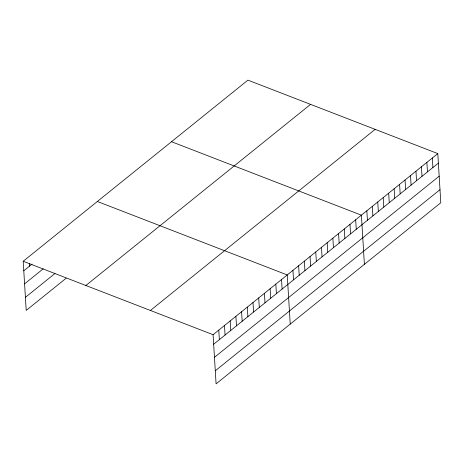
<?xml version="1.0" encoding="UTF-8"?>
<svg xmlns="http://www.w3.org/2000/svg" width="464" height="464" viewBox="0 0 464 464"><rect width="100%" height="100%" fill="white"/><g stroke="black" fill="none" stroke-linecap="round" stroke-linejoin="round"><path stroke-width="0.7" d="M66.137 278.226L26.204 310.41L23.2 261.255L247.915 80.139L437.796 153.59L440.8 202.745L216.085 383.861L213.08 334.706L437.796 153.59M23.78 270.773L32.08 264.086M24.58 283.852L43.251 268.807M25.404 297.331L54.967 273.505M85.857 285.493L310.573 104.377M150.417 310.468L375.132 129.352M213.66 344.224L438.376 163.108M214.461 357.303L439.176 176.192M215.284 370.782L440 189.666M171.512 141.717L361.392 215.168L364.397 264.323M97.359 201.486L287.233 274.937L290.238 324.092M23.2 261.255L213.08 334.706M432.338 157.992L432.918 167.51M426.88 162.388L427.46 171.906M421.422 166.785L422.002 176.308M415.964 171.187L416.544 180.705M410.507 175.583L411.087 185.101M405.049 179.986L405.629 189.503M399.591 184.382L400.177 193.9M394.133 188.778L394.719 198.296M388.675 193.181L389.261 202.698M383.218 197.577L383.803 207.095M377.76 201.973L378.346 211.491M372.308 206.376L372.888 215.893M366.85 210.772L367.43 220.29M355.685 219.768L356.271 229.286M349.984 224.367L350.564 233.885M344.276 228.961L344.862 238.484M338.575 233.56L339.155 243.078M332.868 238.16L333.454 247.677M327.166 242.759L327.746 252.277M321.459 247.353L322.045 256.87M315.758 251.952L316.338 261.47M310.051 256.551L310.631 266.069M304.349 261.145L304.929 270.663M298.642 265.744L299.222 275.262M292.941 270.344L293.521 279.862M281.532 279.537L282.112 289.055M275.825 284.136L276.405 293.654M270.123 288.73L270.703 298.248M264.416 293.329L264.996 302.847M258.715 297.929L259.295 307.446M253.008 302.522L253.588 312.046M247.306 307.122L247.886 316.639M241.599 311.721L242.179 321.239M235.898 316.315L236.478 325.838M230.19 320.914L230.77 330.432M224.489 325.513L225.069 335.031M218.782 330.113L219.362 339.631M29.319 263.453L29.487 266.174"/></g></svg>
